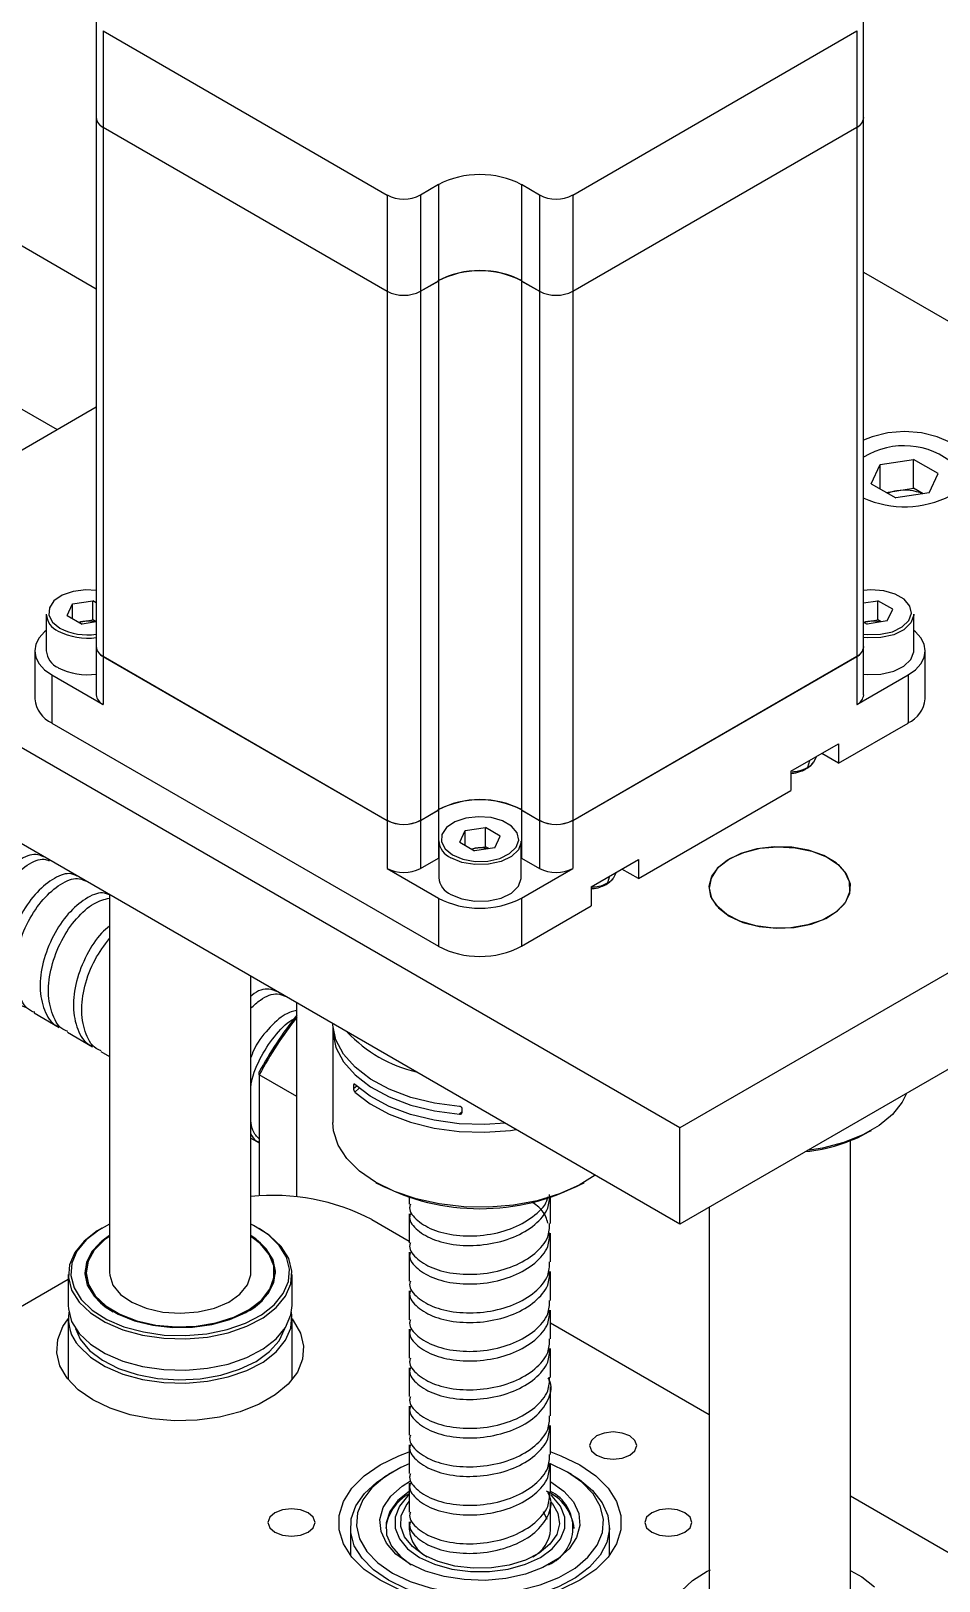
# Model space of a CAD drawing. Header units: millimetres. Extents: x -190 to 12889, y -227 to 3957.
# Drawn here: x 12246.1 to 12323.2, y 737.1 to 868.7 of the extents above; entities that cross this region are included whole.
import ezdxf

# ---------------------------------------------------------------- set-up
doc = ezdxf.new("R2010")
doc.units = ezdxf.units.MM
doc.header["$LTSCALE"] = 0.7
doc.layers.get('0').update_dxf_attribs({"color": 255})
doc.layers.add('DIM', color=94, linetype='Continuous', lineweight=25)

# ---------------------------------------------------------------- blocks, each defined once
blk = doc.blocks.new('3d')
at = {"color": 5, "linetype": 'Continuous', "lineweight": 25}
for p, q in [((17649.57, 770.59), (17575.85, 813.15)), ((17569.85, 802.76), (17646.24, 758.66)), ((17649.57, 793.31), (17649.57, 785.14)), ((17714.73, 785.14), (17714.73, 793.31)), ((17650.15, 792.49), (17674.27, 778.57)), ((17650.15, 792.49), (17650.15, 784.32)), ((17690.03, 778.57), (17714.15, 792.49)), ((17714.15, 792.49), (17714.15, 784.32)), ((17649.57, 785.14), (17649.57, 785.13)), ((17649.57, 785.13), (17649.57, 740.24)), ((17650.15, 784.32), (17674.27, 770.4)), ((17650.15, 784.32), (17674.27, 770.4)), ((17650.15, 784.32), (17650.15, 739.42)), ((17690.03, 770.4), (17714.15, 784.32)), ((17690.03, 770.4), (17714.15, 784.32)), ((17714.15, 784.32), (17714.15, 739.42)), ((17714.73, 785.13), (17714.73, 785.14)), ((17714.73, 740.24), (17714.73, 785.13)), ((17678.62, 779.45), (17677.09, 778.57)), ((17678.62, 779.45), (17678.62, 771.28)), ((17687.21, 778.57), (17685.69, 779.45)), ((17685.69, 779.45), (17685.69, 771.28)), ((17674.27, 778.57), (17674.27, 770.4)), ((17677.09, 778.57), (17677.09, 770.4)), ((17687.21, 778.57), (17687.21, 770.4)), ((17690.03, 778.57), (17690.03, 770.4)), ((17677.09, 770.4), (17678.62, 771.28)), ((17677.09, 770.4), (17678.62, 771.27)), ((17678.62, 771.27), (17678.62, 726.38)), ((17685.69, 771.28), (17687.21, 770.4)), ((17685.69, 771.27), (17687.21, 770.4)), ((17685.69, 771.27), (17685.69, 726.38)), ((17714.73, 772.02), (17769.83, 740.21)), ((17674.27, 770.4), (17674.27, 725.5)), ((17677.09, 770.4), (17677.09, 725.5)), ((17687.21, 770.4), (17687.21, 725.5)), ((17690.03, 770.4), (17690.03, 725.5)), ((17621.34, 744.29), (17649.57, 760.59)), ((17715.38, 754.06), (17716.14, 755.69)), ((17716.14, 755.69), (17718.97, 756.13)), ((17716.14, 753.62), (17716.14, 755.69)), ((17721.05, 754.93), (17718.97, 756.13)), ((17718.97, 753.68), (17718.97, 756.13)), ((17715.38, 754.06), (17717.45, 752.86)), ((17720.29, 753.3), (17721.05, 754.93)), ((17716.65, 753.32), (17717.56, 753.46)), ((17720.29, 753.3), (17717.45, 752.86)), ((17717.56, 753.46), (17718.97, 753.68)), ((17719.78, 753.22), (17718.97, 753.68)), ((17699.12, 699.39), (17621.34, 744.29)), ((17647.11, 742.88), (17647.56, 743.87)), ((17647.56, 743.87), (17649.28, 744.14)), ((17647.56, 742.62), (17647.56, 743.87)), ((17649.57, 743.97), (17649.28, 744.14)), ((17649.28, 742.51), (17649.28, 744.14)), ((17714.73, 743.95), (17715.94, 744.14)), ((17717.2, 743.41), (17715.94, 744.14)), ((17715.94, 742.51), (17715.94, 744.14)), ((17716.74, 742.43), (17717.2, 743.41)), ((17645.32, 742.99), (17645.32, 739.88)), ((17647.11, 742.88), (17648.36, 742.16)), ((17648.08, 742.32), (17648.42, 742.37)), ((17649.57, 742.35), (17648.36, 742.16)), ((17648.42, 742.37), (17649.28, 742.51)), ((17649.55, 742.35), (17649.28, 742.51)), ((17714.73, 742.33), (17715.02, 742.16)), ((17714.75, 742.32), (17715.09, 742.37)), ((17716.74, 742.43), (17715.02, 742.16)), ((17715.09, 742.37), (17715.94, 742.51)), ((17716.22, 742.35), (17715.94, 742.51)), ((17718.98, 739.88), (17718.98, 742.99)), ((17644.34, 739.88), (17644.34, 735.8)), ((17649.57, 740.23), (17649.57, 736.15)), ((17650.15, 739.42), (17674.27, 725.5)), ((17650.15, 739.41), (17674.27, 725.49)), ((17650.15, 739.41), (17650.15, 735.33)), ((17690.03, 725.5), (17714.15, 739.42)), ((17690.03, 725.49), (17714.15, 739.41)), ((17769.83, 740.21), (17699.12, 699.39)), ((17714.15, 739.41), (17714.15, 735.33)), ((17714.73, 736.15), (17714.73, 740.23)), ((17719.96, 735.8), (17719.96, 739.88)), ((17645.81, 737.84), (17645.81, 733.76)), ((17645.81, 737.84), (17650.15, 735.33)), ((17714.15, 735.33), (17718.5, 737.84)), ((17718.5, 737.84), (17718.5, 733.76)), ((17699.12, 691.22), (17621.34, 736.13)), ((17645.81, 733.76), (17678.62, 714.82)), ((17712.59, 730.35), (17718.5, 733.76)), ((17769.83, 732.04), (17699.12, 691.22)), ((17708.56, 729.66), (17712.59, 731.98)), ((17712.59, 731.98), (17712.59, 730.35)), ((17710.13, 730.56), (17709.97, 729.99)), ((17710.49, 730.45), (17710.72, 730.91)), ((17712.59, 730.35), (17711.18, 731.17)), ((17708.56, 729.66), (17708.56, 728.02)), ((17695.62, 720.55), (17708.56, 728.02)), ((17677.09, 725.5), (17678.62, 726.38)), ((17677.09, 725.49), (17678.62, 726.37)), ((17678.62, 726.37), (17678.62, 722.29)), ((17685.69, 726.38), (17687.21, 725.5)), ((17685.69, 726.37), (17687.21, 725.49)), ((17685.69, 726.37), (17685.69, 722.29)), ((17674.27, 725.49), (17674.27, 721.41)), ((17677.09, 725.49), (17677.09, 721.41)), ((17680.9, 724.63), (17682.61, 724.9)), ((17683.86, 724.17), (17682.61, 724.9)), ((17682.61, 723.26), (17682.61, 724.9)), ((17687.21, 725.49), (17687.21, 721.41)), ((17690.03, 725.49), (17690.03, 721.41)), ((17678.65, 723.74), (17678.65, 720.64)), ((17680.44, 723.64), (17680.9, 724.63)), ((17680.44, 723.64), (17681.69, 722.92)), ((17680.9, 723.38), (17680.9, 724.63)), ((17683.4, 723.18), (17683.86, 724.17)), ((17685.65, 720.64), (17685.65, 723.74)), ((17677.09, 721.41), (17678.62, 722.29)), ((17681.42, 723.08), (17681.75, 723.13)), ((17683.4, 723.18), (17681.69, 722.92)), ((17681.75, 723.13), (17682.61, 723.26)), ((17682.89, 723.1), (17682.61, 723.26)), ((17685.69, 722.29), (17687.21, 721.41)), ((17691.59, 719.86), (17695.62, 722.19)), ((17695.62, 722.19), (17695.62, 720.55)), ((17674.27, 721.41), (17678.62, 718.9)), ((17685.69, 718.9), (17690.03, 721.41)), ((17693.52, 720.66), (17693.75, 721.11)), ((17695.62, 720.55), (17694.21, 721.37)), ((17691.59, 719.86), (17691.59, 718.23)), ((17693.16, 720.77), (17692.99, 720.19)), ((17650.69, 719.18), (17650.69, 687.13)), ((17678.62, 718.9), (17678.62, 714.82)), ((17685.69, 718.9), (17685.69, 714.82)), ((17685.69, 714.82), (17691.59, 718.23)), ((17662.69, 687.13), (17662.69, 712.25)), ((17644.31, 709.15), (17646.43, 707.93)), ((17666.59, 693.54), (17666.59, 710)), ((17647.13, 707.52), (17649.26, 706.29)), ((17669.65, 707.71), (17669.65, 699.87)), ((17649.96, 705.89), (17650.69, 705.46)), ((17663.41, 703.91), (17663.41, 704.16)), ((17666.59, 702.07), (17663.41, 703.91)), ((17663.41, 703.91), (17663.41, 693.62)), ((17671.5, 703.11), (17671.42, 703.03)), ((17671.42, 703.03), (17671.42, 702.71)), ((17671.69, 702.95), (17671.42, 702.71)), ((17671.9, 702.76), (17671.53, 702.43)), ((17680.64, 700.76), (17680.42, 700.57)), ((17680.64, 700.71), (17680.64, 701.04)), ((17662.69, 698.54), (17663.4, 698.13)), ((17699.12, 691.22), (17699.12, 699.39)), ((17715.21, 699.08), (17715.39, 699.18)), ((17713.61, 657.74), (17713.61, 698.32)), ((17673.31, 694.77), (17673.45, 694.69)), ((17690.85, 694.69), (17690.99, 694.77)), ((17676.15, 693.51), (17676.15, 692.92)), ((17688.15, 691.29), (17688.15, 693.51)), ((17676.15, 692.1), (17676.15, 689.65)), ((17701.61, 692.66), (17701.61, 657.74)), ((17672.96, 691.62), (17676.15, 689.78)), ((17688.15, 688.02), (17688.15, 690.47)), ((17676.15, 688.84), (17676.15, 686.39)), ((17647.19, 686.97), (17647.19, 684.32)), ((17648.69, 687.13), (17648.69, 687.05)), ((17664.69, 687.05), (17664.69, 687.13)), ((17666.19, 684.32), (17666.19, 686.97)), ((17688.15, 684.75), (17688.15, 687.2)), ((17611.44, 665.9), (17647.19, 686.55)), ((17676.15, 685.57), (17676.15, 683.12)), ((17647.19, 683.21), (17647.19, 678.02)), ((17666.19, 678.02), (17666.19, 683.21)), ((17688.15, 681.49), (17688.15, 683.94)), ((17688.15, 682.85), (17701.61, 675.08)), ((17676.15, 682.31), (17676.15, 679.86)), ((17688.15, 678.22), (17688.15, 680.67)), ((17676.15, 679.04), (17676.15, 676.59)), ((17688.15, 674.96), (17688.15, 677.41)), ((17676.15, 675.77), (17676.15, 673.32)), ((17688.15, 671.69), (17688.15, 674.14)), ((17676.15, 672.51), (17676.15, 670.06)), ((17674.72, 670.19), (17674.37, 669.99)), ((17688.15, 668.42), (17688.15, 670.87)), ((17689.93, 669.99), (17689.58, 670.19)), ((17676.15, 669.24), (17676.15, 666.79)), ((17688.15, 665.29), (17688.15, 667.61)), ((17713.61, 668.16), (17726.7, 660.6)), ((17676.15, 665.97), (17676.15, 665.29)), ((17687.85, 666.16), (17687.55, 666.8)), ((17671.15, 665.5), (17671.15, 663.14)), ((17693.15, 663.14), (17693.15, 665.5))]:
    blk.add_line(p, q, dxfattribs=at)
at = {"color": 5, "linetype": 'Continuous', "lineweight": 25, "flags": 128}
for points in [[(17722.1, 753.07), (17722.98, 753.73), (17723.53, 754.49), (17723.71, 755.31), (17723.53, 756.13), (17722.98, 756.9), (17722.1, 757.56), (17720.96, 758.06), (17719.64, 758.38), (17718.21, 758.49), (17716.79, 758.38), (17715.46, 758.06), (17714.73, 757.77)], [(17649.57, 745), (17648.68, 745.05), (17647.62, 744.92), (17646.68, 744.6), (17645.98, 744.12), (17645.59, 743.54), (17645.54, 742.91), (17645.85, 742.31), (17646.48, 741.8)], [(17714.73, 741.29), (17715.08, 741.26), (17716.16, 741.29), (17717.17, 741.51), (17718, 741.92), (17718.56, 742.46), (17718.78, 743.07), (17718.65, 743.69), (17718.17, 744.26), (17717.4, 744.7), (17716.43, 744.98), (17715.35, 745.05), (17714.73, 745)], [(17648.42, 742.37), (17648.23, 742.34), (17648.11, 742.3)], [(17718.98, 742.99), (17718.98, 742.9), (17718.74, 742.25), (17718.15, 741.68), (17717.28, 741.25), (17716.2, 741.01), (17715.05, 740.98), (17714.73, 741.01)], [(17715.09, 742.37), (17714.9, 742.34), (17714.78, 742.3)], [(17645.32, 741.6), (17645.18, 741.49), (17644.72, 740.99), (17644.44, 740.45), (17644.34, 739.88), (17644.44, 739.32), (17644.72, 738.78), (17645.18, 738.28), (17645.81, 737.84)], [(17718.5, 737.84), (17719.12, 738.28), (17719.58, 738.78), (17719.86, 739.32), (17719.96, 739.88), (17719.86, 740.45), (17719.58, 740.99), (17719.12, 741.49), (17718.98, 741.6)], [(17714.73, 737.91), (17715.05, 737.88), (17716.2, 737.91), (17717.28, 738.15), (17718.15, 738.58), (17718.74, 739.15), (17718.98, 739.8), (17718.98, 739.88)], [(17679.82, 722.56), (17680.7, 722.2), (17681.74, 722.02), (17682.83, 722.04), (17683.84, 722.27), (17684.67, 722.68), (17685.22, 723.21), (17685.45, 723.83), (17685.31, 724.45), (17684.84, 725.01), (17684.07, 725.46), (17683.09, 725.73), (17682.01, 725.81), (17680.95, 725.68), (17680.02, 725.36), (17679.32, 724.88), (17678.92, 724.3), (17678.88, 723.67), (17679.19, 723.07), (17679.82, 722.56)], [(17685.65, 723.74), (17685.65, 723.66), (17685.41, 723.01), (17684.82, 722.44), (17683.94, 722.01), (17682.87, 721.77), (17681.72, 721.74), (17680.61, 721.93), (17679.68, 722.31)], [(17681.75, 723.13), (17681.56, 723.09), (17681.44, 723.06)], [(17703.36, 722.25), (17704.55, 722.78), (17705.93, 723.13), (17707.42, 723.26), (17708.92, 723.18), (17710.33, 722.89), (17711.57, 722.4), (17712.57, 721.75), (17713.25, 720.97), (17713.58, 720.12), (17713.53, 719.26), (17713.11, 718.42), (17712.35, 717.68), (17711.28, 717.06), (17709.99, 716.62), (17708.55, 716.38), (17707.04, 716.35), (17705.57, 716.54), (17704.23, 716.93), (17703.11, 717.51), (17702.26, 718.23), (17701.75, 719.04), (17701.61, 719.91), (17701.84, 720.77), (17702.44, 721.56), (17703.36, 722.25)], [(17704.3, 722.69), (17703.16, 722.12), (17702.3, 721.41), (17701.77, 720.6), (17701.61, 719.74), (17701.82, 718.88), (17702.4, 718.08), (17703.31, 717.38), (17704.48, 716.84), (17705.86, 716.49), (17707.34, 716.34), (17708.84, 716.41), (17710.26, 716.69), (17711.51, 717.17), (17712.52, 717.81), (17713.22, 718.58), (17713.57, 719.43), (17713.54, 720.29), (17713.14, 721.13), (17712.4, 721.88), (17711.35, 722.51), (17710.06, 722.96), (17708.63, 723.21), (17707.12, 723.25), (17705.65, 723.07), (17704.3, 722.69)], [(17679.68, 719.21), (17680.61, 718.83), (17681.72, 718.64), (17682.87, 718.66), (17683.94, 718.9), (17684.82, 719.33), (17685.41, 719.91), (17685.65, 720.56), (17685.65, 720.64)], [(17680.42, 701.22), (17678.29, 701.5), (17676.28, 701.99), (17674.45, 702.68), (17672.86, 703.54), (17671.55, 704.54), (17670.56, 705.66), (17669.92, 706.87), (17669.66, 708.12), (17669.65, 708.24)], [(17669.66, 708.04), (17669.66, 707.46), (17669.92, 706.22), (17670.56, 705.01), (17671.55, 703.89), (17672.86, 702.88), (17674.45, 702.03), (17676.28, 701.34), (17678.29, 700.85), (17680.42, 700.57)], [(17684.29, 699.79), (17682.56, 699.68), (17680.39, 699.75), (17678.26, 700.04), (17676.26, 700.53), (17674.43, 701.22), (17672.84, 702.08), (17671.53, 703.09)], [(17671.53, 702.43), (17672.84, 701.43), (17674.43, 700.57), (17676.26, 699.88), (17678.26, 699.38), (17680.39, 699.1), (17682.56, 699.03), (17684.73, 699.18), (17685.22, 699.25)], [(17718.36, 702.33), (17717.99, 701.57), (17717.17, 700.54), (17716.05, 699.6), (17714.66, 698.8), (17713.04, 698.15), (17711.24, 697.68), (17709.94, 697.47)], [(17691.93, 695.38), (17690.57, 694.54), (17688.89, 693.79), (17687.01, 693.22), (17684.99, 692.85), (17682.9, 692.67), (17680.78, 692.7), (17678.7, 692.94), (17676.72, 693.37), (17674.89, 694), (17673.28, 694.79), (17671.92, 695.73), (17670.85, 696.79), (17670.11, 697.93), (17669.72, 699.14), (17669.65, 699.87)], [(17650.05, 690.89), (17649.65, 690.65), (17648.54, 689.78), (17647.75, 688.81), (17647.3, 687.77), (17647.21, 686.69), (17647.48, 685.63), (17648.11, 684.62)], [(17650.69, 691.23), (17649.8, 690.73), (17648.71, 689.89), (17647.93, 688.94), (17647.49, 687.91), (17647.41, 686.86), (17647.68, 685.82), (17648.29, 684.83)], [(17648.11, 684.62), (17649.07, 683.7), (17650.32, 682.9), (17651.82, 682.26), (17653.5, 681.8), (17655.31, 681.54), (17657.17, 681.49), (17659.01, 681.65), (17660.77, 682.01), (17662.36, 682.57), (17663.74, 683.29), (17664.85, 684.16), (17665.64, 685.13), (17666.09, 686.17), (17666.18, 687.24), (17665.91, 688.31), (17665.28, 689.32), (17664.32, 690.24), (17663.41, 690.85)], [(17648.29, 684.83), (17649.23, 683.93), (17650.46, 683.15), (17651.92, 682.52), (17653.57, 682.08), (17655.34, 681.82), (17657.16, 681.77), (17658.96, 681.93), (17660.68, 682.28), (17662.24, 682.82), (17663.59, 683.53), (17664.68, 684.38), (17665.45, 685.33), (17665.9, 686.35), (17665.98, 687.4), (17665.71, 688.44), (17665.1, 689.43), (17664.16, 690.34), (17662.93, 691.11), (17662.69, 691.23)], [(17650.69, 690.27), (17650.03, 689.79), (17649.22, 688.93), (17648.73, 687.99), (17648.6, 687.02), (17648.81, 686.05), (17649.38, 685.13), (17650.26, 684.29), (17651.42, 683.58), (17652.81, 683.03), (17654.38, 682.65), (17656.04, 682.47), (17657.74, 682.5), (17659.38, 682.72), (17660.91, 683.14), (17662.26, 683.73), (17663.36, 684.48), (17664.17, 685.33), (17664.66, 686.27), (17664.79, 687.24), (17664.58, 688.21), (17664.01, 689.14), (17664.01, 689.14)], [(17650.69, 690.19), (17650.28, 689.89), (17649.4, 689.03), (17648.87, 688.08), (17648.7, 687.09), (17648.9, 686.1), (17649.47, 685.15)], [(17649.47, 685.15), (17650.37, 684.3), (17651.57, 683.58), (17653.02, 683.03), (17654.63, 682.67), (17656.34, 682.52), (17658.06, 682.58), (17659.73, 682.86), (17661.25, 683.33), (17662.56, 683.99), (17663.59, 684.79), (17664.3, 685.7), (17664.66, 686.68), (17664.64, 687.68), (17664.25, 688.65), (17663.51, 689.55), (17662.69, 690.19)], [(17664.01, 689.14), (17663.13, 689.97), (17662.69, 690.27)], [(17650.69, 687.13), (17650.71, 686.9), (17650.99, 686.05), (17651.64, 685.27), (17652.6, 684.6), (17653.82, 684.09), (17655.22, 683.77), (17656.71, 683.67), (17658.21, 683.78), (17659.6, 684.1), (17660.82, 684.61), (17661.77, 685.29), (17662.41, 686.07), (17662.68, 686.93), (17662.69, 687.13)], [(17647.19, 684.32), (17647.21, 684.04), (17647.48, 682.98), (17648.11, 681.96), (17649.07, 681.04), (17650.32, 680.25), (17651.82, 679.61), (17653.5, 679.15), (17655.31, 678.89), (17657.17, 678.84), (17659.01, 679), (17660.77, 679.36), (17662.36, 679.91), (17663.74, 680.64), (17664.85, 681.5), (17665.64, 682.47), (17666.09, 683.52), (17666.19, 684.32)], [(17649.27, 676.31), (17648.03, 677.17), (17647.09, 678.15), (17646.47, 679.21), (17646.21, 680.32), (17646.3, 681.44), (17646.74, 682.53), (17647.19, 683.18)], [(17648.11, 680.86), (17649.07, 679.94), (17650.32, 679.15), (17651.82, 678.51), (17653.5, 678.05), (17655.31, 677.79), (17657.17, 677.74), (17659.01, 677.89), (17660.77, 678.26), (17662.36, 678.81), (17663.74, 679.53), (17664.85, 680.4), (17665.64, 681.37), (17666.09, 682.41), (17666.18, 683.49), (17666.15, 683.76)], [(17666.19, 683.18), (17666.3, 683.05), (17666.92, 681.99), (17667.18, 680.88), (17667.09, 679.76), (17666.65, 678.67), (17665.87, 677.65), (17664.77, 676.73), (17663.4, 675.94), (17661.8, 675.3), (17660.03, 674.85), (17658.15, 674.6), (17656.21, 674.55), (17654.29, 674.7), (17652.45, 675.06), (17650.76, 675.6), (17649.27, 676.31)], [(17647.82, 682.37), (17648.21, 681.47), (17649, 680.52), (17650.09, 679.68), (17651.46, 678.99), (17653.04, 678.47), (17654.77, 678.14), (17656.58, 678.02), (17658.39, 678.11), (17660.14, 678.41), (17661.74, 678.91), (17663.14, 679.58), (17664.27, 680.41), (17665.09, 681.34), (17665.57, 682.36), (17665.57, 682.37)], [(17692.05, 671.62), (17692.7, 671.37), (17693.46, 671.28), (17694.23, 671.37), (17694.88, 671.62), (17695.31, 671.99), (17695.46, 672.44), (17695.31, 672.88), (17694.88, 673.25), (17694.23, 673.5), (17693.46, 673.59), (17692.7, 673.5), (17692.05, 673.25), (17691.62, 672.88), (17691.46, 672.44), (17691.62, 671.99), (17692.05, 671.62)], [(17673.67, 661.01), (17672.32, 661.93), (17671.28, 662.98), (17670.56, 664.11), (17670.2, 665.3), (17670.2, 666.51), (17670.56, 667.7), (17671.28, 668.83), (17672.32, 669.88), (17673.67, 670.8), (17675.27, 671.58), (17676.15, 671.9)], [(17688.17, 671.9), (17689.03, 671.58), (17690.64, 670.8), (17691.98, 669.88), (17693.03, 668.83), (17693.74, 667.7), (17694.11, 666.51), (17694.11, 665.3), (17693.74, 664.11), (17693.03, 662.98), (17691.98, 661.93), (17690.64, 661.01), (17689.03, 660.23), (17687.22, 659.63), (17685.26, 659.21), (17683.2, 659), (17681.1, 659), (17679.04, 659.21), (17677.08, 659.63), (17675.27, 660.23), (17673.67, 661.01), (17673.67, 661.01)], [(17674.73, 661.62), (17676.22, 660.9), (17677.91, 660.36), (17679.75, 660), (17681.67, 659.85), (17683.6, 659.9), (17685.49, 660.16), (17687.26, 660.61), (17688.86, 661.24), (17690.23, 662.03), (17691.32, 662.96), (17692.11, 663.98), (17692.55, 665.07), (17692.64, 666.18), (17692.37, 667.29), (17691.76, 668.35), (17690.81, 669.33), (17689.58, 670.19), (17688.08, 670.91)], [(17674.37, 661.01), (17673.11, 661.88), (17672.14, 662.87), (17671.48, 663.94), (17671.18, 665.07), (17671.22, 666.21), (17671.62, 667.32), (17672.35, 668.38), (17673.4, 669.34), (17674.37, 669.99)], [(17676.15, 670.88), (17675.44, 670.57), (17674.07, 669.78), (17672.98, 668.85), (17672.2, 667.83), (17671.75, 666.74), (17671.66, 665.62), (17671.93, 664.52), (17672.55, 663.46), (17673.49, 662.48), (17674.73, 661.62)], [(17689.93, 669.99), (17690.59, 669.57), (17691.72, 668.63), (17692.53, 667.59), (17693.02, 666.49), (17693.15, 665.35), (17692.93, 664.22), (17692.36, 663.13), (17691.46, 662.12), (17690.27, 661.21), (17688.81, 660.44), (17687.14, 659.84), (17685.31, 659.41), (17683.38, 659.19), (17681.41, 659.16), (17679.46, 659.34), (17677.6, 659.71), (17675.89, 660.28), (17674.37, 661.01)], [(17676.14, 662.44), (17675.02, 663.23), (17674.22, 664.15), (17673.76, 665.14), (17673.66, 666.16), (17673.94, 667.17), (17674.58, 668.13), (17675.55, 668.99), (17676.26, 669.44)], [(17676.15, 668.55), (17675.19, 667.77), (17674.5, 666.85), (17674.18, 665.87), (17674.22, 664.87), (17674.64, 663.9), (17675.41, 663.01), (17676.32, 662.33)], [(17676.15, 668.25), (17676.01, 668.13), (17675.31, 667.29), (17674.95, 666.37), (17674.95, 665.44), (17675.31, 664.52), (17676.01, 663.68), (17677.02, 662.95)], [(17688.15, 669.38), (17688.16, 669.37), (17689.28, 668.58), (17690.09, 667.66), (17690.55, 666.67), (17690.64, 665.65), (17690.36, 664.63), (17689.72, 663.68), (17688.76, 662.82), (17687.5, 662.09), (17686.01, 661.53), (17684.35, 661.17), (17682.6, 661), (17680.82, 661.06), (17679.1, 661.32), (17677.52, 661.79), (17676.14, 662.44), (17676.14, 662.44)], [(17677.02, 662.95), (17678.29, 662.36), (17679.76, 661.95), (17681.34, 661.75), (17682.96, 661.75), (17684.55, 661.95), (17686.01, 662.36), (17687.28, 662.95), (17688.29, 663.68), (17688.99, 664.52), (17689.36, 665.44), (17689.36, 666.37), (17688.99, 667.29), (17688.29, 668.13), (17688.13, 668.27)], [(17667.56, 666.72), (17666.92, 666.97), (17666.15, 667.06), (17665.39, 666.97), (17664.74, 666.72), (17664.3, 666.35), (17664.15, 665.9), (17664.3, 665.46), (17664.74, 665.09), (17665.39, 664.84), (17666.15, 664.75), (17666.92, 664.84), (17667.56, 665.09), (17668, 665.46), (17668.15, 665.9), (17668, 666.35), (17667.56, 666.72)], [(17677.38, 663.15), (17676.41, 663.86), (17675.74, 664.68), (17675.43, 665.57), (17675.47, 666.47), (17675.88, 667.34), (17676.15, 667.69)], [(17688.18, 667.66), (17688.27, 667.55), (17688.76, 666.69), (17688.9, 665.79), (17688.67, 664.9), (17688.09, 664.06), (17687.19, 663.31), (17686.02, 662.71), (17684.64, 662.28), (17683.13, 662.05), (17681.56, 662.02), (17680.03, 662.21), (17678.61, 662.59), (17677.38, 663.15)], [(17699.56, 666.72), (17698.92, 666.97), (17698.15, 667.06), (17697.39, 666.97), (17696.74, 666.72), (17696.3, 666.35), (17696.15, 665.9), (17696.3, 665.46), (17696.74, 665.09), (17697.39, 664.84), (17698.15, 664.75), (17698.92, 664.84), (17699.56, 665.09), (17700, 665.46), (17700.15, 665.9), (17700, 666.35), (17699.56, 666.72)], [(17713.65, 661.82), (17714.58, 661.3), (17715.64, 660.44)], [(17699.25, 660.1), (17700.21, 661), (17701.45, 661.77), (17701.73, 661.9)]]:
    blk.add_lwpolyline(points, dxfattribs=at)
at = {"color": 5, "linetype": 'Continuous', "lineweight": 25}
for centre, radius, start, end in [((17650.57, 785.24), 1.01, 185.6948, 245.6253), ((17650.57, 785.23), 1.01, 185.6948, 245.6253), ((17713.73, 785.24), 1.01, 294.3747, 354.3052), ((17713.73, 785.23), 1.01, 294.3747, 354.3052), ((17682.15, 772.62), 7.69, 62.6097, 117.3903), ((17675.68, 781.3), 3.07, 242.6097, 297.3903), ((17688.62, 781.3), 3.07, 242.6097, 297.3903), ((17682.15, 764.4), 7.76, 62.6097, 117.3903), ((17682.15, 764.46), 7.69, 62.6097, 117.3903), ((17682.15, 764.45), 7.69, 62.6097, 117.3903), ((17675.68, 773.13), 3.07, 242.6097, 297.3903), ((17675.68, 773.13), 3.07, 242.6097, 297.3903), ((17688.62, 773.13), 3.07, 242.6097, 297.3903), ((17688.62, 773.13), 3.07, 242.6097, 297.3903), ((17718.15, 750.75), 6.54, 48.8954, 121.5153), ((17718.2, 760.55), 8.44, 245.7647, 297.5551), ((17718.09, 749.9), 3.61, 98.4622, 111.4148), ((17718.21, 749.42), 4.1, 67.8801, 99.175), ((17647, 743.11), 1.68, 184.1687, 247.1514), ((17648.82, 739.84), 2.57, 76.028, 98.8963), ((17715.48, 739.84), 2.57, 76.028, 98.8963), ((17648.82, 746.4), 5.44, 242.9249, 277.902), ((17648.82, 746.38), 5.14, 242.9333, 278.3583), ((17647, 740.01), 1.68, 184.1687, 247.1514), ((17650.57, 740.34), 1.01, 185.6948, 245.6253), ((17650.57, 740.33), 1.01, 185.6948, 245.6253), ((17713.73, 740.34), 1.01, 294.3747, 354.3052), ((17713.73, 740.33), 1.01, 294.3747, 354.3052), ((17648.82, 743.3), 5.44, 242.9249, 277.902), ((17646.84, 736.05), 2.51, 185.6948, 245.6253), ((17650.57, 736.25), 1.01, 185.6948, 245.6253), ((17713.73, 736.25), 1.01, 294.3747, 354.3052), ((17717.46, 736.05), 2.51, 294.3747, 354.3052), ((17682.15, 719.5), 7.76, 62.6097, 117.3903), ((17682.15, 719.56), 7.69, 62.6097, 117.3903), ((17682.15, 719.55), 7.69, 62.6097, 117.3903), ((17675.68, 728.23), 3.07, 242.6097, 297.3903), ((17675.68, 728.22), 3.07, 242.6097, 297.3903), ((17688.62, 728.23), 3.07, 242.6097, 297.3903), ((17688.62, 728.22), 3.07, 242.6097, 297.3903), ((17680.33, 723.87), 1.68, 184.1687, 247.1514), ((17682.15, 720.59), 2.57, 76.028, 98.8963), ((17675.68, 724.14), 3.07, 242.6097, 297.3903), ((17688.62, 724.14), 3.07, 242.6097, 297.3903), ((17680.33, 720.76), 1.68, 184.1687, 247.1514), ((17682.15, 725.73), 7.69, 242.6097, 297.3903), ((17682.15, 721.64), 7.69, 242.6097, 297.3903), ((17692.81, 688.1), 33.5, 141.501, 151.3542), ((17693.73, 687.57), 34.44, 141.9827, 151.669), ((17679.55, 715.78), 11.97, 223.6309, 256.3745), ((17708.39, 711.41), 14.09, 275.7686, 298.9289), ((17682.15, 711.23), 18.69, 242.2609, 297.7391), ((17664.59, 675.56), 18.11, 62.4638, 95.9937), ((17652.55, 686.68), 3.97, 117.844, 174.6298), ((17660.84, 686.68), 3.97, 5.3772, 62.149), ((17652.88, 687.58), 4.22, 187.2515, 243.5772), ((17660.65, 687.49), 4.07, 295.3206, 353.8508), ((17650.74, 683.23), 3.54, 171.3199, 222.0114), ((17677.9, 665.01), 3.77, 117.6806, 174.1473), ((17686.21, 664.93), 3.97, 6.7904, 66.2038), ((17686.62, 665.48), 3.43, 293.2905, 63.5628), ((17678.94, 665.48), 2.79, 183.8489, 242.7203), ((17685.29, 665.53), 2.87, 298.1251, 355.3057)]:
    blk.add_arc(centre, radius, start, end, dxfattribs=at)
for points, knots in [([(17709.83, 729.86), (17709.98, 729.94), (17710.19, 730.07), (17710.33, 730.27), (17710.37, 730.34)], [0, 0, 0, 0, 0.682688, 1, 1, 1, 1]), ([(17709.97, 729.99), (17710.18, 730.12), (17710.42, 730.27), (17710.48, 730.45), (17710.48, 730.46)], [0, 0, 0, 0, 0.930402, 1, 1, 1, 1]), ([(17708.54, 729.51), (17708.63, 729.51), (17708.96, 729.5), (17709.25, 729.62), (17709.47, 729.7)], [0, 0, 0, 0, 0.273067, 1, 1, 1, 1]), ([(17708.66, 729.63), (17708.85, 729.65), (17709.34, 729.68), (17709.73, 729.87), (17709.97, 729.99)], [0, 0, 0, 0, 0.379916, 1, 1, 1, 1]), ([(17709.47, 729.7), (17709.51, 729.71), (17709.65, 729.74), (17709.76, 729.81), (17709.83, 729.86)], [0, 0, 0, 0, 0.322576, 1, 1, 1, 1]), ([(17645.11, 722.4), (17644.89, 722.5), (17644.31, 722.75), (17643.01, 722.21), (17641.51, 720.93), (17640.19, 719.01), (17639.34, 716.76), (17639.03, 714.5), (17639.44, 712.61), (17640.11, 711.47), (17640.71, 711.28), (17640.8, 711.25)], [0, 0, 0, 0, 0.076563, 0.207081, 0.3342, 0.461319, 0.591837, 0.717102, 0.846466, 0.975831, 1, 1, 1, 1]), ([(17641.51, 710.85), (17641.41, 710.88), (17640.81, 711.07), (17640.14, 712.2), (17639.73, 714.09), (17640.04, 716.35), (17640.89, 718.6), (17642.22, 720.52), (17643.71, 721.79), (17644.92, 722.33), (17645.42, 722.13), (17645.56, 722.07)], [0, 0, 0, 0, 0.0249, 0.158179, 0.291458, 0.420513, 0.55498, 0.685945, 0.816911, 0.951377, 1, 1, 1, 1]), ([(17647.94, 720.77), (17647.72, 720.87), (17647.14, 721.12), (17645.84, 720.58), (17644.34, 719.3), (17643.02, 717.37), (17642.17, 715.13), (17641.86, 712.86), (17642.27, 710.98), (17642.93, 709.84), (17643.53, 709.65), (17643.63, 709.62)], [0, 0, 0, 0, 0.076563, 0.207081, 0.3342, 0.461319, 0.591837, 0.717102, 0.846466, 0.975831, 1, 1, 1, 1]), ([(17644.34, 709.21), (17644.24, 709.24), (17643.64, 709.43), (17642.97, 710.57), (17642.56, 712.45), (17642.87, 714.72), (17643.72, 716.97), (17645.04, 718.89), (17646.55, 720.17), (17647.85, 720.71), (17648.43, 720.46), (17648.64, 720.36)], [0, 0, 0, 0, 0.024169, 0.153534, 0.282898, 0.408163, 0.538681, 0.6658, 0.792919, 0.923437, 1, 1, 1, 1]), ([(17691.57, 719.71), (17691.66, 719.71), (17691.99, 719.7), (17692.28, 719.82), (17692.5, 719.9)], [0, 0, 0, 0, 0.273067, 1, 1, 1, 1]), ([(17691.69, 719.84), (17691.88, 719.85), (17692.37, 719.89), (17692.76, 720.07), (17692.99, 720.19)], [0, 0, 0, 0, 0.379916, 1, 1, 1, 1]), ([(17692.5, 719.9), (17692.54, 719.91), (17692.67, 719.95), (17692.79, 720.01), (17692.86, 720.06)], [0, 0, 0, 0, 0.322576, 1, 1, 1, 1]), ([(17692.86, 720.06), (17693.01, 720.15), (17693.22, 720.27), (17693.36, 720.48), (17693.4, 720.54)], [0, 0, 0, 0, 0.682688, 1, 1, 1, 1]), ([(17692.99, 720.19), (17693.21, 720.33), (17693.45, 720.47), (17693.51, 720.65), (17693.51, 720.67)], [0, 0, 0, 0, 0.930402, 1, 1, 1, 1]), ([(17650.77, 719.14), (17650.55, 719.23), (17649.97, 719.49), (17648.67, 718.94), (17647.16, 717.66), (17645.85, 715.74), (17644.99, 713.5), (17644.68, 711.23), (17645.09, 709.35), (17645.76, 708.21), (17646.36, 708.02), (17646.46, 707.99)], [0, 0, 0, 0, 0.076563, 0.207081, 0.3342, 0.461319, 0.591837, 0.717102, 0.846466, 0.975831, 1, 1, 1, 1]), ([(17647.16, 707.58), (17647.07, 707.61), (17646.47, 707.8), (17645.8, 708.94), (17645.39, 710.82), (17645.7, 713.09), (17646.55, 715.34), (17647.86, 717.24), (17649.36, 718.57), (17650.26, 718.79), (17650.69, 718.9)], [0, 0, 0, 0, 0.026436, 0.167935, 0.309434, 0.446449, 0.589209, 0.728251, 0.867294, 1, 1, 1, 1]), ([(17650.69, 716.51), (17650.47, 716.33), (17649.75, 715.75), (17648.68, 714.09), (17647.82, 711.87), (17647.51, 709.6), (17647.92, 707.71), (17648.59, 706.58), (17649.19, 706.39), (17649.29, 706.36)], [0, 0, 0, 0, 0.0808575, 0.2563466, 0.4365271, 0.6094567, 0.7880457, 0.9666346, 1, 1, 1, 1]), ([(17649.99, 705.95), (17649.9, 705.98), (17649.3, 706.17), (17648.63, 707.3), (17648.22, 709.19), (17648.53, 711.45), (17649.36, 713.71), (17650.26, 714.89), (17650.69, 715.46)], [0, 0, 0, 0, 0.036493, 0.231824, 0.427155, 0.616296, 0.813368, 1, 1, 1, 1]), ([(17664.91, 710.97), (17664.69, 711.06), (17664.11, 711.3), (17663.26, 711.07), (17662.73, 710.6), (17662.69, 710.57)], [0, 0, 0, 0, 0.354737, 0.95946, 1, 1, 1, 1]), ([(17662.69, 709.55), (17662.96, 709.8), (17663.73, 710.52), (17664.82, 710.9), (17665.4, 710.66), (17665.61, 710.57)], [0, 0, 0, 0, 0.253609, 0.72404, 1, 1, 1, 1]), ([(17666.59, 709.38), (17666.27, 709.29), (17665.49, 709.09), (17664.15, 707.83), (17663.09, 706.47), (17662.76, 705.55), (17662.69, 705.36)], [0, 0, 0, 0, 0.2358261, 0.5755634, 0.9153007, 1, 1, 1, 1]), ([(17662.69, 702.79), (17662.71, 702.95), (17662.81, 703.85), (17663.56, 705.56), (17664.82, 707.39), (17665.87, 708.46), (17666.34, 708.62), (17666.35, 708.63)], [0, 0, 0, 0, 0.065429, 0.381283, 0.688914, 0.996544, 1, 1, 1, 1]), ([(17671.53, 703.09), (17671.52, 703.1), (17671.49, 703.12), (17671.46, 703.12), (17671.44, 703.11), (17671.43, 703.09), (17671.42, 703.07), (17671.42, 703.04), (17671.42, 703.03)], [0, 0, 0, 0, 0.250166, 0.498735, 0.622936, 0.747237, 0.872491, 1, 1, 1, 1]), ([(17671.42, 702.71), (17671.42, 702.7), (17671.42, 702.67), (17671.43, 702.63), (17671.44, 702.59), (17671.46, 702.54), (17671.49, 702.48), (17671.52, 702.45), (17671.53, 702.43)], [0, 0, 0, 0, 0.127394, 0.252521, 0.376705, 0.500819, 0.749405, 1, 1, 1, 1]), ([(17680.64, 701.04), (17680.63, 701.05), (17680.63, 701.07), (17680.62, 701.11), (17680.6, 701.14), (17680.56, 701.17), (17680.5, 701.21), (17680.44, 701.21), (17680.42, 701.22)], [0, 0, 0, 0, 0.127394, 0.252521, 0.376705, 0.500819, 0.749405, 1, 1, 1, 1]), ([(17663.43, 698.44), (17663.21, 698.66), (17662.81, 699.04), (17662.73, 699.73), (17662.69, 700.02)], [0, 0, 0, 0, 0.574231, 1, 1, 1, 1]), ([(17680.42, 700.57), (17680.44, 700.57), (17680.5, 700.57), (17680.56, 700.59), (17680.6, 700.62), (17680.62, 700.65), (17680.63, 700.68), (17680.63, 700.7), (17680.64, 700.71)], [0, 0, 0, 0, 0.250166, 0.498735, 0.622936, 0.747237, 0.872491, 1, 1, 1, 1]), ([(17662.69, 698.89), (17662.82, 698.65), (17663, 698.31), (17663.33, 698.22), (17663.43, 698.19)], [0, 0, 0, 0, 0.708785, 1, 1, 1, 1]), ([(17676.24, 692.1), (17676.21, 692), (17676.08, 691.52), (17676.78, 690.67), (17678.25, 689.81), (17680.39, 689.36), (17682.77, 689.44), (17685.08, 690.05), (17686.9, 691.14), (17688.02, 692.44), (17688.05, 693.35), (17688.06, 693.74)], [0, 0, 0, 0, 0.031983, 0.157164, 0.282345, 0.407164, 0.531983, 0.657164, 0.782345, 0.907164, 1, 1, 1, 1]), ([(17676.24, 692.92), (17676.21, 692.82), (17676.08, 692.34), (17676.78, 691.49), (17678.25, 690.63), (17680.39, 690.18), (17682.77, 690.25), (17685.09, 690.86), (17686.86, 691.96), (17687.84, 692.94), (17687.91, 693.5), (17687.92, 693.55)], [0, 0, 0, 0, 0.034807, 0.171044, 0.307281, 0.443123, 0.578966, 0.715202, 0.851439, 0.987282, 1, 1, 1, 1]), ([(17687.92, 691.3), (17687.81, 691.68), (17687.6, 692.36), (17686.87, 692.89), (17686.53, 693.13)], [0, 0, 0, 0, 0.53992, 1, 1, 1, 1]), ([(17676.24, 689.65), (17676.21, 689.55), (17676.08, 689.07), (17676.78, 688.22), (17678.25, 687.36), (17680.39, 686.92), (17682.77, 686.99), (17685.08, 687.6), (17686.9, 688.69), (17688.02, 689.99), (17688.05, 690.9), (17688.06, 691.29)], [0, 0, 0, 0, 0.031983, 0.157164, 0.282345, 0.407164, 0.531983, 0.657164, 0.782345, 0.907164, 1, 1, 1, 1]), ([(17676.24, 688.83), (17676.21, 688.74), (17676.08, 688.26), (17676.78, 687.41), (17678.25, 686.54), (17680.39, 686.1), (17682.77, 686.17), (17685.08, 686.78), (17686.9, 687.87), (17688.02, 689.18), (17688.05, 690.09), (17688.06, 690.48)], [0, 0, 0, 0, 0.031983, 0.157164, 0.282345, 0.407164, 0.531983, 0.657164, 0.782345, 0.907164, 1, 1, 1, 1]), ([(17676.24, 686.38), (17676.21, 686.29), (17676.08, 685.81), (17676.78, 684.96), (17678.25, 684.1), (17680.39, 683.65), (17682.77, 683.72), (17685.08, 684.33), (17686.9, 685.42), (17688.02, 686.73), (17688.05, 687.64), (17688.06, 688.03)], [0, 0, 0, 0, 0.031983, 0.157164, 0.282345, 0.407164, 0.531983, 0.657164, 0.782345, 0.907164, 1, 1, 1, 1]), ([(17676.24, 685.57), (17676.21, 685.47), (17676.08, 684.99), (17676.78, 684.14), (17678.25, 683.28), (17680.39, 682.83), (17682.77, 682.9), (17685.08, 683.52), (17686.9, 684.61), (17688.02, 685.91), (17688.05, 686.82), (17688.06, 687.21)], [0, 0, 0, 0, 0.031983, 0.157164, 0.282345, 0.407164, 0.531983, 0.657164, 0.782345, 0.907164, 1, 1, 1, 1]), ([(17676.24, 683.12), (17676.21, 683.02), (17676.08, 682.54), (17676.78, 681.69), (17678.25, 680.83), (17680.39, 680.38), (17682.77, 680.45), (17685.08, 681.07), (17686.9, 682.16), (17688.02, 683.46), (17688.05, 684.37), (17688.06, 684.76)], [0, 0, 0, 0, 0.031983, 0.157164, 0.282345, 0.407164, 0.531983, 0.657164, 0.782345, 0.907164, 1, 1, 1, 1]), ([(17676.24, 682.3), (17676.21, 682.2), (17676.08, 681.72), (17676.78, 680.87), (17678.25, 680.01), (17680.39, 679.57), (17682.77, 679.64), (17685.08, 680.25), (17686.9, 681.34), (17688.02, 682.64), (17688.05, 683.55), (17688.06, 683.94)], [0, 0, 0, 0, 0.031983, 0.157164, 0.282345, 0.407164, 0.531983, 0.657164, 0.782345, 0.907164, 1, 1, 1, 1]), ([(17676.24, 679.85), (17676.21, 679.75), (17676.08, 679.27), (17676.78, 678.43), (17678.25, 677.56), (17680.39, 677.12), (17682.77, 677.19), (17685.08, 677.8), (17686.9, 678.89), (17688.02, 680.19), (17688.05, 681.1), (17688.06, 681.49)], [0, 0, 0, 0, 0.031983, 0.157164, 0.282345, 0.407164, 0.531983, 0.657164, 0.782345, 0.907164, 1, 1, 1, 1]), ([(17676.24, 679.03), (17676.21, 678.94), (17676.08, 678.46), (17676.78, 677.61), (17678.25, 676.75), (17680.39, 676.3), (17682.77, 676.37), (17685.08, 676.98), (17686.9, 678.07), (17688.02, 679.38), (17688.05, 680.29), (17688.06, 680.68)], [0, 0, 0, 0, 0.031983, 0.157164, 0.282345, 0.407164, 0.531983, 0.657164, 0.782345, 0.907164, 1, 1, 1, 1]), ([(17676.24, 676.58), (17676.21, 676.49), (17676.08, 676.01), (17676.78, 675.16), (17678.25, 674.3), (17680.39, 673.85), (17682.77, 673.92), (17685.08, 674.53), (17686.9, 675.62), (17688.02, 676.93), (17688.05, 677.84), (17688.06, 678.23)], [0, 0, 0, 0, 0.031983, 0.157164, 0.282345, 0.407164, 0.531983, 0.657164, 0.782345, 0.907164, 1, 1, 1, 1]), ([(17676.24, 675.77), (17676.21, 675.67), (17676.08, 675.19), (17676.78, 674.34), (17678.25, 673.48), (17680.39, 673.03), (17682.77, 673.11), (17685.07, 673.72), (17686.94, 674.81), (17688, 676.23), (17688.33, 677.44), (17688.01, 678.06), (17687.95, 678.18)], [0, 0, 0, 0, 0.030073, 0.147779, 0.265485, 0.382851, 0.500217, 0.617923, 0.735629, 0.852995, 0.970361, 1, 1, 1, 1]), ([(17676.24, 673.32), (17676.21, 673.22), (17676.08, 672.74), (17676.78, 671.89), (17678.25, 671.03), (17680.39, 670.58), (17682.77, 670.66), (17685.08, 671.27), (17686.9, 672.36), (17688.02, 673.66), (17688.05, 674.57), (17688.06, 674.96)], [0, 0, 0, 0, 0.031983, 0.157164, 0.282345, 0.407164, 0.531983, 0.657164, 0.782345, 0.907164, 1, 1, 1, 1]), ([(17676.24, 672.5), (17676.21, 672.4), (17676.08, 671.93), (17676.78, 671.08), (17678.25, 670.21), (17680.39, 669.77), (17682.77, 669.84), (17685.08, 670.45), (17686.9, 671.54), (17688.02, 672.85), (17688.05, 673.76), (17688.06, 674.14)], [0, 0, 0, 0, 0.031983, 0.157164, 0.282345, 0.407164, 0.531983, 0.657164, 0.782345, 0.907164, 1, 1, 1, 1]), ([(17676.24, 670.05), (17676.21, 669.95), (17676.08, 669.48), (17676.78, 668.63), (17678.25, 667.76), (17680.39, 667.32), (17682.77, 667.39), (17685.08, 668), (17686.9, 669.09), (17688.02, 670.4), (17688.05, 671.31), (17688.06, 671.69)], [0, 0, 0, 0, 0.031983, 0.157164, 0.282345, 0.407164, 0.531983, 0.657164, 0.782345, 0.907164, 1, 1, 1, 1]), ([(17676.24, 669.24), (17676.21, 669.14), (17676.08, 668.66), (17676.78, 667.81), (17678.25, 666.95), (17680.39, 666.5), (17682.77, 666.57), (17685.08, 667.19), (17686.9, 668.27), (17688.02, 669.58), (17688.05, 670.49), (17688.06, 670.88)], [0, 0, 0, 0, 0.031983, 0.157164, 0.282345, 0.407164, 0.531983, 0.657164, 0.782345, 0.907164, 1, 1, 1, 1]), ([(17676.24, 665.97), (17676.21, 665.87), (17676.08, 665.39), (17676.78, 664.54), (17678.25, 663.68), (17680.39, 663.24), (17682.77, 663.31), (17685.07, 663.92), (17686.93, 665.01), (17688.01, 666.43), (17688.33, 667.66), (17687.99, 668.3), (17687.92, 668.45)], [0, 0, 0, 0, 0.029929, 0.147071, 0.264213, 0.381016, 0.497819, 0.614961, 0.732103, 0.848906, 0.96571, 1, 1, 1, 1]), ([(17676.24, 666.79), (17676.21, 666.69), (17676.08, 666.21), (17676.78, 665.36), (17678.25, 664.5), (17680.39, 664.05), (17682.77, 664.12), (17685.08, 664.74), (17686.9, 665.83), (17688.02, 667.13), (17688.05, 668.04), (17688.06, 668.43)], [0, 0, 0, 0, 0.031983, 0.157164, 0.282345, 0.407164, 0.531983, 0.657164, 0.782345, 0.907164, 1, 1, 1, 1])]:
    blk.add_open_spline(points, degree=3, knots=knots, dxfattribs=at)

msp = doc.modelspace()

# ---------------------------------------------------------------- block references
at = {"layer": 'DIM'}
msp.add_blockref('3d', (-5397.9356, 76.177), dxfattribs=at)

doc.saveas('drawing.dxf')
